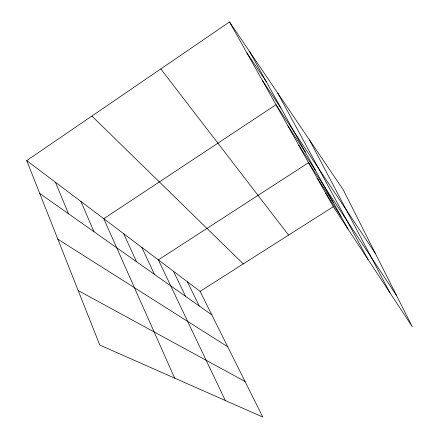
<?xml version="1.0" encoding="UTF-8"?>
<svg xmlns="http://www.w3.org/2000/svg" width="439" height="439" viewBox="0 0 439 439"><rect width="100%" height="100%" fill="white"/><g stroke="black" fill="none" stroke-linecap="round" stroke-linejoin="round"><path stroke-width="0.66" d="M26.719 160.592L200.102 291.359L262.78 417.05L99.774 345.059L26.719 160.592L229.515 21.95L343.26 189.796L412.281 326.72L333.283 206.692L229.515 21.95M200.102 291.359L333.283 206.692M78.186 290.552L245.039 381.469M57.844 239.195L227.742 346.783M39.724 193.44L211.828 314.873M91.877 116.044L243.31 263.888M160.806 68.923L288.582 235.106M246.905 52.916L266.297 81.692M262.292 80.304L280.976 108.164M375.29 253.336L275.999 104.712L103.774 218.71L174.662 378.133M287.946 125.977L305.33 152.092M298.75 145.21L315.542 170.513M396.642 295.688L308.562 162.688L158.353 259.872L225.306 400.5M317.523 178.64L333.239 202.423M325.733 193.253L340.949 216.328M249.648 51.659L348.028 229.098M277.783 93.178L368.063 259.537M309.479 139.953L389.876 292.681M187.316 281.717L199.268 306.01M173.449 271.258L185.62 296.38M141.846 247.426L154.429 274.37M123.738 233.767L136.496 261.721M80.952 201.496L93.968 231.71M55.435 182.251L68.489 213.738"/></g></svg>
